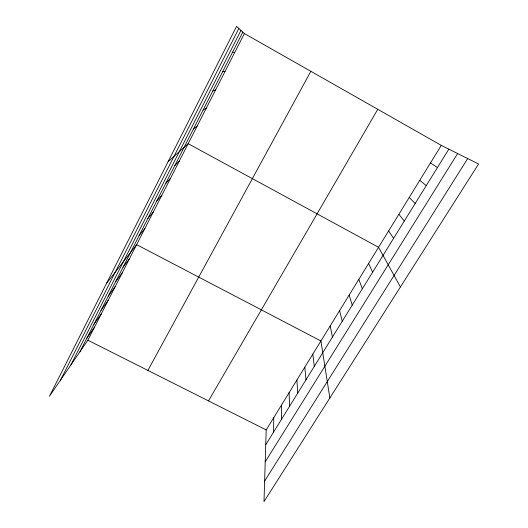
<?xml version="1.0" encoding="UTF-8"?>
<svg xmlns="http://www.w3.org/2000/svg" width="528" height="528" viewBox="0 0 528 528"><rect width="100%" height="100%" fill="white"/><g stroke="black" fill="none" stroke-linecap="round" stroke-linejoin="round"><path stroke-width="0.79" d="M273.59 432.082L273.742 417.648M441.269 145.378L266.191 429.917L264 501.6L478.592 163.984L441.269 145.378L244.378 33.554L236.537 26.4L49.408 396.31L87.859 340.217L244.378 33.554M60.476 380.167L238.841 28.499M70.805 365.099L240.959 30.433M79.933 351.78L242.801 32.116M147.886 370.412L310.834 71.3M208.507 400.904L377.758 109.309M265.736 444.761L448.84 149.153M265.214 461.815L457.637 153.536M264.627 481.054L467.696 158.552M86.889 338.131L94.578 327.05M93.931 324.311L101.383 313.724M101.059 310.319L108.266 300.241M108.28 296.149L115.229 286.592M115.592 281.8L122.278 272.778M122.991 267.267L129.419 258.799M106.597 283.259L136.64 244.642L320.912 340.989L329.848 397.993M139.102 235.653L144.929 228.406M147.833 218.513L153.331 211.939M156.697 201.115L161.858 195.241M165.693 183.46L170.504 178.306M174.821 165.535L179.269 161.119M168.109 161.674L188.166 143.689L378.556 247.302L400.415 286.981M193.505 128.872L197.195 126.007M203.062 110.114L206.356 108.062M212.764 91.067L215.648 89.846M222.618 71.722L225.086 71.366M232.63 52.074L234.663 52.602M87.859 340.217L266.191 429.917M430.439 162.987L437.455 167.534M419.76 180.332L426.241 185.638M409.24 197.439L415.193 203.478M398.864 214.295L404.309 221.047M388.641 230.914L393.584 238.352M368.617 263.459L372.61 272.217M358.809 279.398L362.353 288.783M349.14 295.112L352.235 305.111M339.603 310.616L342.269 321.209M330.191 325.908L332.442 337.075M312.814 354.143L314.305 366.353M304.814 367.145L305.963 379.823M296.914 379.988L297.719 393.129M289.1 392.687L289.582 406.27M281.378 405.24L281.536 419.252"/></g></svg>
